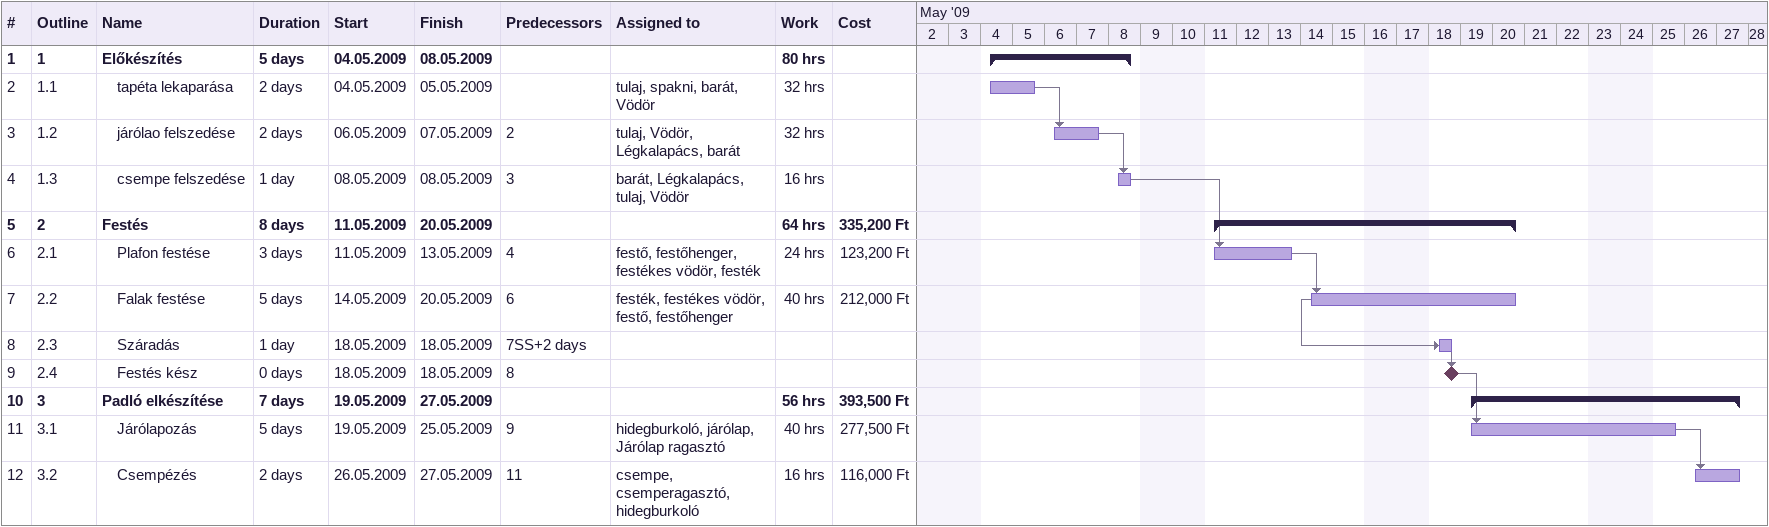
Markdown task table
| ID | WBS | Task | Duration | Start | Finish | Predecessors | Resources | Work (h) | Cost (Ft) |
|---|---|---|---|---|---|---|---|---|---|
| 1 | 1 | **Előkészítés** | 5d | 2009-05-04 | 2009-05-08 |  |  | 80 |  |
| 2 | 1.1 | tapéta lekaparása | 2d | 2009-05-04 | 2009-05-05 |  | tulaj, spakni, barát, Vödör | 32 |  |
| 3 | 1.2 | járólao felszedése | 2d | 2009-05-06 | 2009-05-07 | 2 | tulaj, Vödör, Légkalapács, barát | 32 |  |
| 4 | 1.3 | csempe felszedése | 1d | 2009-05-08 | 2009-05-08 | 3 | barát, Légkalapács, tulaj, Vödör | 16 |  |
| 5 | 2 | **Festés** | 8d | 2009-05-11 | 2009-05-20 |  |  | 64 | 335200 |
| 6 | 2.1 | Plafon festése | 3d | 2009-05-11 | 2009-05-13 | 4 | festő, festőhenger, festékes vödör, festék | 24 | 123200 |
| 7 | 2.2 | Falak festése | 5d | 2009-05-14 | 2009-05-20 | 6 | festék, festékes vödör, festő, festőhenger | 40 | 212000 |
| 8 | 2.3 | Száradás | 1d | 2009-05-18 | 2009-05-18 | 7SS+2d |  |  |  |
| 9 | 2.4 | Festés kész | 0d | 2009-05-18 | 2009-05-18 | 8 |  |  |  |
| 10 | 3 | **Padló elkészítése** | 7d | 2009-05-19 | 2009-05-27 |  |  | 56 | 393500 |
| 11 | 3.1 | Járólapozás | 5d | 2009-05-19 | 2009-05-25 | 9 | hidegburkoló, járólap, Járólap ragasztó | 40 | 277500 |
| 12 | 3.2 | Csempézés | 2d | 2009-05-26 | 2009-05-27 | 11 | csempe, csemperagasztó, hidegburkoló | 16 | 116000 |
